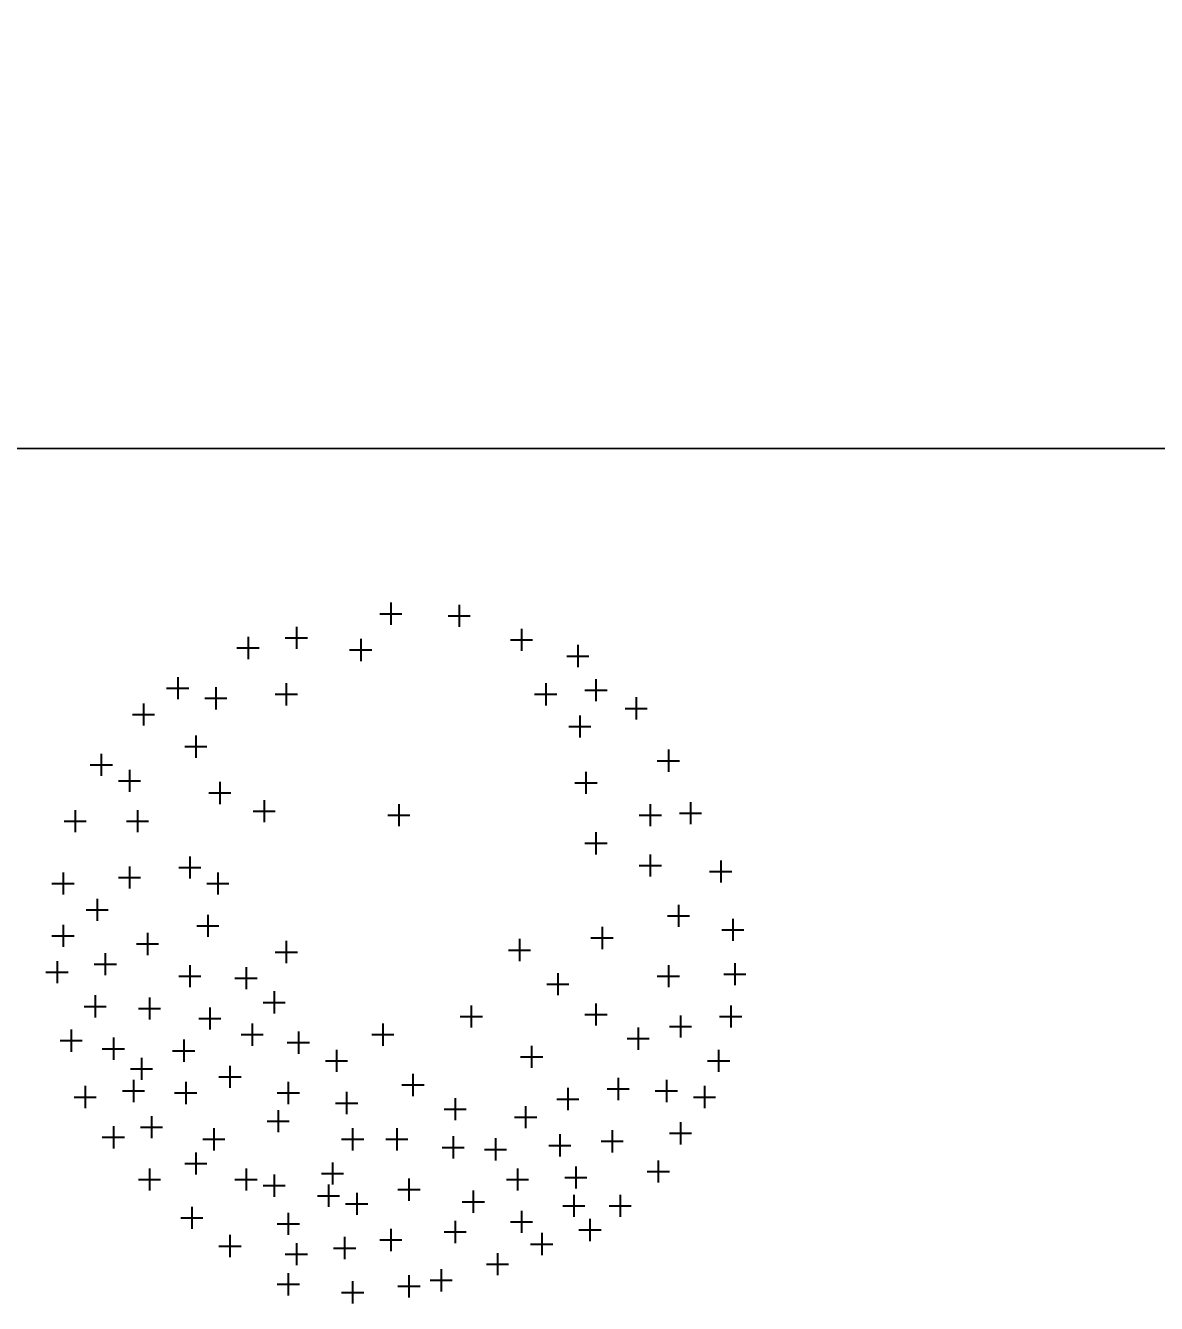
# Model space of a CAD drawing. Header units: inches. Extents: x 203 to 1065, y -1127 to 921.
# Drawn here: x 757.26 to 760.118, y 798.278 to 801.507 of the extents above; entities that cross this region are included whole.
import ezdxf

# ---------------------------------------------------------------- set-up
doc = ezdxf.new("R2010")
doc.units = ezdxf.units.IN
doc.header["$MEASUREMENT"] = 0
doc.header["$PDMODE"] = 35
for name, color, linetype in [('calle', 3, 'Continuous'), ('COTAS', 7, 'Continuous'), ('Vegetación', 102, 'Continuous')]:
    doc.layers.add(name, color=color, linetype=linetype)
doc.styles.add('TECHNICLITE', font='techl___.ttf')
doc.dimstyles.new('1-100', dxfattribs={"dimscale": 0, "dimtxt": 0.09, "dimasz": 0.03, "dimexe": 0.12, "dimexo": 0.2, "dimgap": 0.005, "dimtad": 3, "dimzin": 0, "dimdsep": 46, "dimtxsty": 'TECHNICLITE', "dimblk1": 'COTA', "dimblk2": 'COTA', "dimsah": 1, "dimcen": 2.5, "dimse1": 1, "dimse2": 1, "dimclrd": 7, "dimclre": 7, "dimclrt": 7, "dimadec": 0, "dimazin": 0, "dimtfac": 1, "dimtdec": 6, "dimtmove": 2, "dimatfit": 3, "dimldrblk": 'COTA', "dimfxl": 1, "dimtolj": 1, "dimtzin": 0, "dimarcsym": 0})

# ---------------------------------------------------------------- blocks, each defined once
blk = doc.blocks.new('RB13')
for p, q in [((0.00127, 0.49667), (0.00127, 0.4655)), ((-0.09496, 0.49383), (-0.09496, 0.46267)), ((0.01685, 0.48108), (-0.01432, 0.48108)), ((-0.07937, 0.47825), (-0.11054, 0.47825)), ((0.13428, 0.46267), (0.13428, 0.4315)), ((-0.18269, 0.45983), (-0.18269, 0.42867)), ((0.2022, 0.4485), (0.2022, 0.41733)), ((0.14987, 0.44708), (0.1187, 0.44708)), ((-0.16711, 0.44425), (-0.19827, 0.44425)), ((0.04372, 0.44567), (0.04372, 0.4145)), ((-0.26193, 0.43717), (-0.26193, 0.406)), ((0.21779, 0.43292), (0.18662, 0.43292)), ((0.0593, 0.43008), (0.02814, 0.43008)), ((-0.24635, 0.42158), (-0.27752, 0.42158)), ((0.30126, 0.39183), (0.30126, 0.36066)), ((-0.2874, 0.389), (-0.2874, 0.35783)), ((-0.21665, 0.38333), (-0.21665, 0.35216)), ((0.14843, 0.38333), (0.14843, 0.35216)), ((0.24749, 0.37767), (0.24749, 0.3465)), ((0.31684, 0.37625), (0.28567, 0.37625)), ((-0.27182, 0.37342), (-0.30299, 0.37342)), ((-0.20107, 0.36775), (-0.23223, 0.36775)), ((0.16402, 0.36775), (0.13285, 0.36775)), ((-0.34401, 0.3635), (-0.34401, 0.33233)), ((0.26307, 0.36208), (0.2319, 0.36208)), ((0.34937, 0.355), (0.34937, 0.32383)), ((-0.32842, 0.34791), (-0.35959, 0.34791)), ((0.36495, 0.33941), (0.33379, 0.33941)), ((-0.26476, 0.338), (-0.26476, 0.30683)), ((-0.24918, 0.32241), (-0.28035, 0.32241)), ((0.27579, 0.30966), (0.27579, 0.2785)), ((0.29137, 0.29408), (0.2602, 0.29408)), ((-0.38929, 0.28983), (-0.38929, 0.25866)), ((0.4088, 0.28416), (0.4088, 0.253)), ((-0.3737, 0.27425), (-0.40487, 0.27425)), ((0.42439, 0.26858), (0.39322, 0.26858)), ((0.36918, 0.2615), (0.36918, 0.23033)), ((-0.27325, 0.25866), (-0.27325, 0.22749)), ((0.38476, 0.24591), (0.3536, 0.24591)), ((-0.25767, 0.24308), (-0.28884, 0.24308)), ((0.24183, 0.2445), (0.24183, 0.21333)), ((0.25741, 0.22891), (0.22624, 0.22891)), ((0.17956, 0.21899), (0.17956, 0.18783)), ((-0.42042, 0.21616), (-0.42042, 0.18499)), ((-0.36382, 0.21333), (-0.36382, 0.18216)), ((-0.01005, 0.21333), (-0.01005, 0.18216)), ((0.19515, 0.20341), (0.16398, 0.20341)), ((0.35786, 0.20483), (0.35786, 0.17366)), ((0.44559, 0.20483), (0.44559, 0.17366)), ((-0.40483, 0.20058), (-0.436, 0.20058)), ((-0.34823, 0.19774), (-0.3794, 0.19774)), ((0.00553, 0.19774), (-0.02564, 0.19774)), ((0.37344, 0.18924), (0.34228, 0.18924)), ((0.46118, 0.18924), (0.43001, 0.18924)), ((-0.2874, 0.17366), (-0.2874, 0.14249)), ((-0.27182, 0.15808), (-0.30299, 0.15808)), ((-0.36382, 0.14249), (-0.36382, 0.11133)), ((0.28428, 0.13966), (0.28428, 0.10849)), ((-0.46287, 0.13399), (-0.46287, 0.10282)), ((-0.34823, 0.12691), (-0.3794, 0.12691)), ((0.29986, 0.12408), (0.26869, 0.12408)), ((0.36918, 0.12549), (0.36918, 0.09432)), ((-0.44729, 0.11841), (-0.47845, 0.11841)), ((0.24466, 0.11699), (0.24466, 0.08582)), ((0.46257, 0.11699), (0.46257, 0.08582)), ((0.38476, 0.10991), (0.3536, 0.10991)), ((0.26024, 0.10141), (0.22907, 0.10141)), ((0.47816, 0.10141), (0.44699, 0.10141)), ((0.41446, 0.08016), (0.41446, 0.04899)), ((-0.40344, 0.07166), (-0.40344, 0.04049)), ((0.43005, 0.06457), (0.39888, 0.06457)), ((-0.38785, 0.05607), (-0.41902, 0.05607)), ((0.25881, 0.05749), (0.25881, 0.02632)), ((-0.47985, 0.05182), (-0.47985, 0.02066)), ((0.46257, 0.04332), (0.46257, 0.01216)), ((0.27439, 0.04191), (0.24322, 0.04191)), ((-0.29589, 0.04049), (-0.29589, 0.00932)), ((-0.46427, 0.03624), (-0.49543, 0.03624)), ((0.34371, 0.03199), (0.34371, 0.00082)), ((0.47816, 0.02774), (0.44699, 0.02774)), ((-0.28031, 0.02491), (-0.31148, 0.02491)), ((-0.17986, 0.02349), (-0.17986, -0.00768)), ((0.14843, 0.02066), (0.14843, -0.01051)), ((0.35929, 0.01641), (0.32813, 0.01641)), ((-0.16428, 0.00791), (-0.19544, 0.00791)), ((0.16402, 0.00507), (0.13285, 0.00507)), ((0.40314, 0.00366), (0.40314, -0.02751)), ((0.47106, -0.00768), (0.47106, -0.03885)), ((-0.48268, -0.01051), (-0.48268, -0.04168)), ((0.41873, -0.01193), (0.38756, -0.01193)), ((-0.38929, -0.01334), (-0.38929, -0.04451)), ((0.28428, -0.01334), (0.28428, -0.04451)), ((0.20503, -0.01618), (0.20503, -0.04735)), ((0.48665, -0.02326), (0.45548, -0.02326)), ((-0.23363, -0.02468), (-0.23363, -0.05585)), ((-0.4671, -0.02609), (-0.49826, -0.02609)), ((-0.3737, -0.02893), (-0.40487, -0.02893)), ((0.29986, -0.02893), (0.26869, -0.02893)), ((0.22062, -0.03176), (0.18945, -0.03176)), ((-0.21805, -0.04026), (-0.24922, -0.04026)), ((0.16541, -0.05018), (0.16541, -0.08135)), ((0.41729, -0.05585), (0.41729, -0.08701)), ((0.34088, -0.05868), (0.34088, -0.08985)), ((0.181, -0.06576), (0.14983, -0.06576)), ((-0.2874, -0.06718), (-0.2874, -0.09835)), ((-0.47702, -0.07001), (-0.47702, -0.10118)), ((-0.11194, -0.07001), (-0.11194, -0.10118)), ((0.43288, -0.07143), (0.40171, -0.07143)), ((0.25598, -0.07285), (0.25598, -0.10401)), ((0.35646, -0.07426), (0.3253, -0.07426)), ((-0.40627, -0.08418), (-0.40627, -0.11535)), ((-0.27182, -0.08276), (-0.30299, -0.08276)), ((-0.46144, -0.0856), (-0.4926, -0.0856)), ((-0.09635, -0.0856), (-0.12752, -0.0856)), ((0.27156, -0.08843), (0.24039, -0.08843)), ((0.01259, -0.09551), (0.01259, -0.12668)), ((0.19654, -0.09551), (0.19654, -0.12668)), ((-0.39068, -0.09976), (-0.42185, -0.09976)), ((-0.34684, -0.10118), (-0.34684, -0.13235)), ((0.45125, -0.10401), (0.45125, -0.13518)), ((0.13145, -0.10685), (0.13145, -0.13801)), ((0.02817, -0.1111), (-0.003, -0.1111)), ((0.21213, -0.1111), (0.18096, -0.1111)), ((-0.33125, -0.11676), (-0.36242, -0.11676)), ((0.39182, -0.11535), (0.39182, -0.14651)), ((0.29277, -0.11818), (0.29277, -0.14935)), ((0.46684, -0.1196), (0.43567, -0.1196)), ((0.14704, -0.12243), (0.11587, -0.12243)), ((-0.19684, -0.12668), (-0.19684, -0.15785)), ((0.40741, -0.13093), (0.37624, -0.13093)), ((-0.46004, -0.13235), (-0.46004, -0.16352)), ((0.07768, -0.13235), (0.07768, -0.16352)), ((0.30835, -0.13376), (0.27718, -0.13376)), ((-0.18126, -0.14226), (-0.21242, -0.14226)), ((0.3522, -0.14368), (0.3522, -0.17485)), ((-0.44446, -0.14793), (-0.47562, -0.14793)), ((0.09326, -0.14793), (0.0621, -0.14793)), ((0.22768, -0.15501), (0.22768, -0.18618)), ((0.36778, -0.15926), (0.33662, -0.15926)), ((-0.02986, -0.16635), (-0.02986, -0.19752)), ((0.24326, -0.1706), (0.21209, -0.1706)), ((-0.31853, -0.17202), (-0.31853, -0.20318)), ((-0.38646, -0.17485), (-0.38646, -0.20602)), ((0.36352, -0.17485), (0.36352, -0.20602)), ((0.1456, -0.17768), (0.1456, -0.20885)), ((0.28994, -0.17768), (0.28994, -0.20885)), ((-0.44023, -0.18335), (-0.44023, -0.21452)), ((-0.01428, -0.18193), (-0.04545, -0.18193)), ((0.43144, -0.18335), (0.43144, -0.21452)), ((-0.24778, -0.18618), (-0.24778, -0.21735)), ((-0.30295, -0.1876), (-0.33412, -0.1876)), ((-0.37087, -0.19043), (-0.40204, -0.19043)), ((0.3791, -0.19043), (0.34794, -0.19043)), ((0.06353, -0.19185), (0.06353, -0.22302)), ((0.16119, -0.19327), (0.13002, -0.19327)), ((0.30552, -0.19327), (0.27435, -0.19327)), ((-0.42465, -0.19893), (-0.45581, -0.19893)), ((0.44703, -0.19893), (0.41586, -0.19893)), ((-0.0893, -0.20035), (-0.0893, -0.23152)), ((-0.2322, -0.20177), (-0.26337, -0.20177)), ((0.07911, -0.20743), (0.04795, -0.20743)), ((-0.18835, -0.21168), (-0.18835, -0.24285)), ((-0.07371, -0.21593), (-0.10488, -0.21593)), ((0.15975, -0.21735), (0.15975, -0.24852)), ((0.33805, -0.22585), (0.33805, -0.25702)), ((-0.17277, -0.22727), (-0.20393, -0.22727)), ((0.17534, -0.23293), (0.14417, -0.23293)), ((-0.40627, -0.23435), (-0.40627, -0.26552)), ((0.39182, -0.24002), (0.39182, -0.27118)), ((0.35363, -0.24143), (0.32247, -0.24143)), ((-0.00722, -0.24285), (-0.00722, -0.27402)), ((0.05504, -0.24285), (0.05504, -0.27402)), ((0.25032, -0.24285), (0.25032, -0.27402)), ((-0.31004, -0.24568), (-0.31004, -0.27685)), ((-0.39068, -0.24993), (-0.42185, -0.24993)), ((-0.23646, -0.25135), (-0.23646, -0.28252)), ((-0.08647, -0.25418), (-0.08647, -0.28535)), ((-0.1459, -0.25702), (-0.1459, -0.28818)), ((0.40741, -0.2556), (0.37624, -0.2556)), ((0.00836, -0.25843), (-0.02281, -0.25843)), ((0.07062, -0.25843), (0.03946, -0.25843)), ((0.2659, -0.25843), (0.23473, -0.25843)), ((-0.29446, -0.26127), (-0.32563, -0.26127)), ((-0.22088, -0.26693), (-0.25205, -0.26693)), ((-0.07088, -0.26977), (-0.10205, -0.26977)), ((-0.13031, -0.2726), (-0.16148, -0.2726)), ((0.27579, -0.27685), (0.27579, -0.30802)), ((-0.37514, -0.28818), (-0.37514, -0.31935)), ((0.08334, -0.29102), (0.08334, -0.32219)), ((0.29137, -0.29243), (0.2602, -0.29243)), ((-0.2591, -0.29669), (-0.2591, -0.32785)), ((-0.17703, -0.29952), (-0.17703, -0.33069)), ((0.20503, -0.29952), (0.20503, -0.33069)), ((0.34088, -0.29952), (0.34088, -0.33069)), ((-0.35955, -0.30377), (-0.39072, -0.30377)), ((0.09892, -0.3066), (0.06776, -0.3066)), ((0.16541, -0.30802), (0.16541, -0.33919)), ((-0.24352, -0.31227), (-0.27469, -0.31227)), ((-0.0242, -0.31369), (-0.0242, -0.34485)), ((-0.16145, -0.3151), (-0.19261, -0.3151)), ((0.22062, -0.3151), (0.18945, -0.3151)), ((0.35646, -0.3151), (0.3253, -0.3151)), ((0.089, -0.32219), (0.089, -0.35335)), ((0.181, -0.3236), (0.14983, -0.3236)), ((-0.11477, -0.33069), (-0.11477, -0.36185)), ((-0.00862, -0.32927), (-0.03979, -0.32927)), ((0.04938, -0.33352), (0.04938, -0.36469)), ((-0.32136, -0.33635), (-0.32136, -0.36752)), ((-0.25627, -0.33635), (-0.25627, -0.36752)), ((0.10458, -0.33777), (0.07342, -0.33777)), ((-0.09918, -0.34627), (-0.13035, -0.34627)), ((0.06496, -0.3491), (0.0338, -0.3491)), ((-0.30578, -0.35194), (-0.33695, -0.35194)), ((-0.24069, -0.35194), (-0.27186, -0.35194)), ((0.28145, -0.35335), (0.28145, -0.38452)), ((-0.18269, -0.35902), (-0.18269, -0.39019)), ((0.1456, -0.36185), (0.1456, -0.39302)), ((-0.27891, -0.37035), (-0.27891, -0.40152)), ((0.29703, -0.36894), (0.26586, -0.36894)), ((-0.0893, -0.37319), (-0.0893, -0.40435)), ((-0.16711, -0.3746), (-0.19827, -0.3746)), ((0.16119, -0.37744), (0.13002, -0.37744)), ((0.00127, -0.38452), (0.00127, -0.41569)), ((-0.26333, -0.38594), (-0.2945, -0.38594)), ((-0.07371, -0.38877), (-0.10488, -0.38877)), ((-0.21099, -0.39019), (-0.21099, -0.42135)), ((0.22768, -0.39302), (0.22768, -0.42419)), ((0.06636, -0.39585), (0.06636, -0.42702)), ((0.01685, -0.4001), (-0.01432, -0.4001)), ((0.13428, -0.40435), (0.13428, -0.43552)), ((-0.19541, -0.40577), (-0.22657, -0.40577)), ((0.24326, -0.4086), (0.21209, -0.4086)), ((0.08194, -0.41144), (0.05078, -0.41144)), ((-0.14873, -0.41852), (-0.14873, -0.44969)), ((0.14987, -0.41994), (0.1187, -0.41994)), ((-0.13314, -0.43411), (-0.16431, -0.43411)), ((-0.06949, -0.44119), (-0.06949, -0.47236)), ((0.1456, -0.44686), (0.1456, -0.47802)), ((-0.0242, -0.44969), (-0.0242, -0.48086)), ((-0.0539, -0.45677), (-0.08507, -0.45677)), ((0.05504, -0.45819), (0.05504, -0.48936)), ((0.16119, -0.46244), (0.13002, -0.46244)), ((-0.00862, -0.46527), (-0.03979, -0.46527)), ((0.07062, -0.47377), (0.03946, -0.47377))]:
    blk.add_line(p, q)
blk = doc.blocks.new('52312494')
at = {"xscale": 10, "zscale": 10}
blk.add_blockref('RB13', (0.0764, -0.0469), dxfattribs=at)
blk = doc.blocks.new('ARBOL39')
at = {"xscale": 0.15, "yscale": 1.5, "zscale": 0.15}
blk.add_blockref('52312494', (0, 0), dxfattribs=at)
blk = doc.blocks.new('COTA')
h = blk.add_hatch(color=256)
edge = h.paths.add_edge_path()
edge.add_arc((0, 0), 0.5, 0, 360)
for p, q in [((0, 2), (0, -2)), ((-1.5, 0), (1.5, 0))]:
    blk.add_line(p, q)
blk.add_circle((0, 0), 0.5)
blk = doc.blocks.new('*D117')
at = {"layer": 'COTAS', "color": 7, "lineweight": -2, "transparency": 16777216}
blk.add_line((747.993, 801.5836), (807.7429, 801.5686), dxfattribs=at)
at = {"layer": 'Defpoints', "color": 0, "transparency": 16777216}
for p in [(807.9229, 801.5686), (747.8127, 800.4383), (807.9227, 800.4232)]:
    blk.add_point(p, dxfattribs=at)
at = {"layer": 'COTAS', "color": 7, "lineweight": -2, "transparency": 16777216, "xscale": 0.18, "yscale": 0.18, "zscale": 0.18}
for p, rotation in [((747.813, 801.5837), 179.9856051802273), ((807.9229, 801.5686), 359.9856051802274)]:
    blk.add_blockref('COTA', p, dxfattribs=dict(at, rotation=rotation))
at = {"layer": 'COTAS', "color": 7, "transparency": 16777216, "insert": (777.8681, 801.9893), "char_height": 0.8, "attachment_point": 5, "rotation": 359.9856, "style": 'TECHNICLITE'}
blk.add_mtext('\\A1;60.11', dxfattribs=at)

msp = doc.modelspace()

# ---------------------------------------------------------------- linework, layer by layer
at = {"layer": 'calle', "color": 4}
msp.add_lwpolyline([(747.8127, 800.442), (810.928, 800.4239, 0.413172), (812.4284, 801.9182), (812.4649, 811.4058)], format="xyb", dxfattribs=at)

# ---------------------------------------------------------------- block references
at = {"layer": 'Vegetación', "xscale": -1.19710281219536, "yscale": 1.19710281219536, "zscale": 1.19710281219536}
msp.add_blockref('ARBOL39', (758.1993, 799.2412), dxfattribs=at)

# ---------------------------------------------------------------- dimensions: what is measured, and where the dimension line sits
at = {"layer": 'COTAS'}
dim = msp.add_aligned_dim(p1=(747.8127, 800.4383), p2=(807.9227, 800.4232), distance=1.1454, dimstyle='1-100', override={"dimscale": 1, "dimtxt": 0.8, "dimasz": 0.18}, dxfattribs=at)
dim.commit()
dim.dimension.update_dxf_attribs({"geometry": '*D117', "text_midpoint": (777.8681, 801.9893)})

doc.saveas('drawing.dxf')
